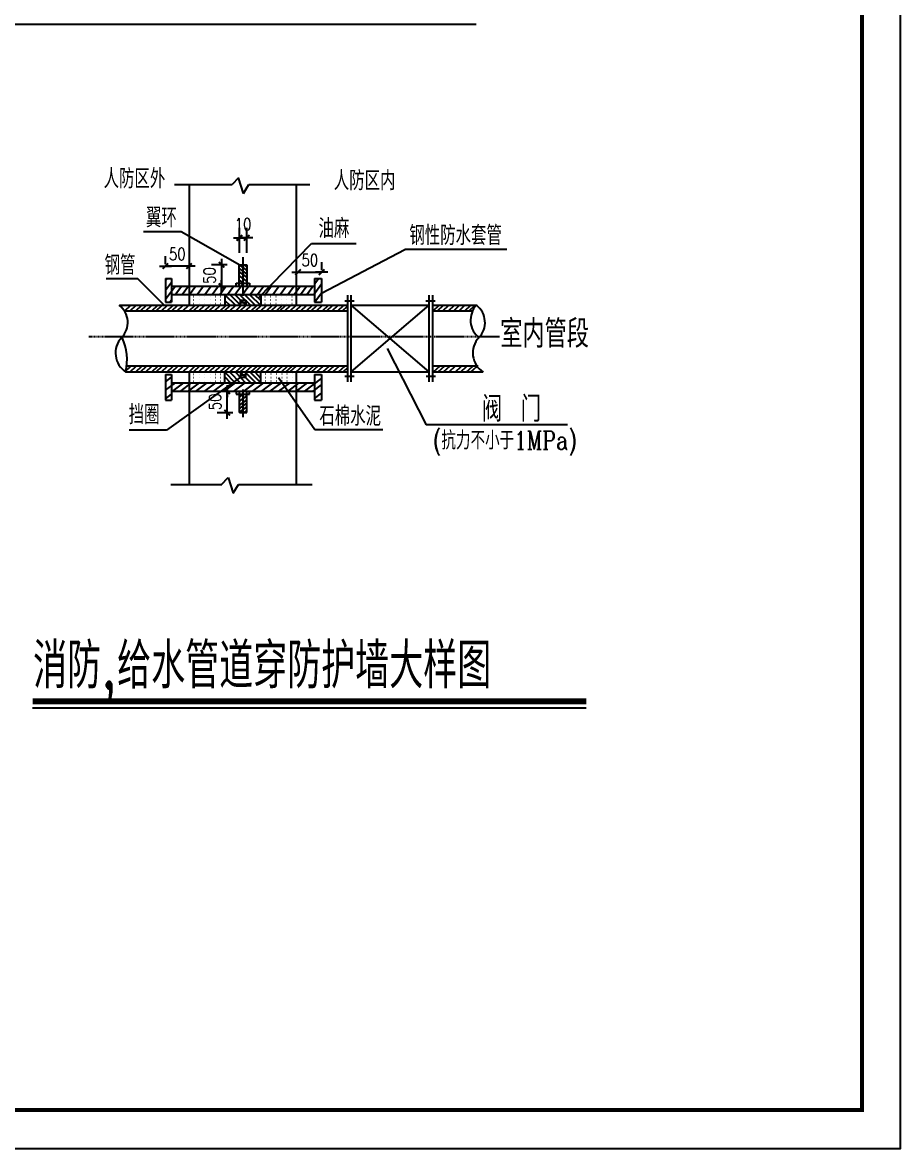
# Model space of a CAD drawing. Extents: x 1616582 to 1680868, y -138606 to -93201.
# Drawn here: x 1663443 to 1680868, y -138606 to -116265 of the extents above; entities that cross this region are included whole.
import ezdxf

# ---------------------------------------------------------------- set-up
doc = ezdxf.new("R2010")
doc.units = 0
doc.header["$LTSCALE"] = 35
doc.header["$MEASUREMENT"] = 0
doc.linetypes.add('HIDDENX2', pattern=[0.75, 0.5, -0.25])
doc.layers.get('0').update_dxf_attribs({"linetype": 'CONTINUOUS'})
doc.layers.get('DEFPOINTS').update_dxf_attribs({"linetype": 'CONTINUOUS'})
doc.layers.add('HZ', color=3, linetype='CONTINUOUS')
doc.layers.add('图框', color=135, linetype='CONTINUOUS')
doc.styles.add('DIM_FONT', font='SIMPLEX', dxfattribs={"width": 0.8})
doc.styles.add('HZTXT', font='txt', dxfattribs={"width": 0.8, "bigfont": 'HZTXT'})
doc.styles.add('HZTXT1', font='romant.shx', dxfattribs={"bigfont": 'HZTXT1.shx'})
doc.styles.add('STY53', font='COMPLEX', dxfattribs={"width": 0.6, "bigfont": 'HZTXT'})
doc.dimstyles.new('DIMA80', dxfattribs={"dimscale": 0.8, "dimtxt": 300, "dimasz": 1, "dimexe": 250, "dimexo": 300, "dimgap": 150, "dimtad": 1, "dimdec": 0, "dimzin": 0, "dimdsep": 46, "dimtxsty": 'DIM_FONT', "dimblk": '_DIMX', "dimcen": 0.09, "dimse1": 1, "dimclrt": 7, "dimadec": 0, "dimazin": 0, "dimtfac": 1, "dimtdec": 0, "dimtix": 1, "dimtmove": 2, "dimatfit": 3, "dimldrblk": '_DIMX', "dimfxl": 1, "dimtolj": 1, "dimtzin": 0, "dimarcsym": 0})
doc.dimstyles.new('DIMB80', dxfattribs={"dimscale": 0.8, "dimtxt": 300, "dimasz": 1, "dimexe": 250, "dimexo": 300, "dimgap": 150, "dimtad": 1, "dimdec": 0, "dimzin": 0, "dimdsep": 46, "dimtxsty": 'DIM_FONT', "dimblk": '_DIMX', "dimcen": 0.09, "dimse2": 1, "dimclrt": 7, "dimadec": 0, "dimazin": 0, "dimtfac": 1, "dimtdec": 0, "dimtix": 1, "dimtmove": 2, "dimatfit": 3, "dimldrblk": '_DIMX', "dimfxl": 1, "dimtolj": 1, "dimtzin": 0, "dimarcsym": 0})
doc.dimstyles.new('DIMN80', dxfattribs={"dimscale": 0.8, "dimtxt": 300, "dimasz": 1, "dimexe": 250, "dimexo": 300, "dimgap": 150, "dimtad": 1, "dimdec": 0, "dimzin": 0, "dimdsep": 46, "dimtxsty": 'DIM_FONT', "dimblk": '_DIMX', "dimcen": 0.09, "dimclrt": 7, "dimadec": 0, "dimazin": 0, "dimtfac": 1, "dimtdec": 0, "dimtix": 1, "dimtmove": 2, "dimatfit": 3, "dimldrblk": '_DIMX', "dimfxl": 1, "dimtolj": 1, "dimtzin": 0, "dimarcsym": 0})

# ---------------------------------------------------------------- blocks, each defined once
blk = doc.blocks.new('_DIMX')
blk.add_line((-150, 0), (150, 0))
at = {"const_width": 50}
blk.add_lwpolyline([(-70, -70), (70, 70)], dxfattribs=at)
blk = doc.blocks.new('*D22')
at = {"color": 0, "linetype": 'ByBlock', "ltscale": 8}
for p, q in [((1667505, -123577), (1667505, -123576)), ((1667505, -124006), (1667505, -123578)), ((1667617, -124006), (1667305, -124006)), ((1667505, -124006), (1667505, -124007))]:
    blk.add_line(p, q, dxfattribs=at)
at = {"layer": 'DEFPOINTS', "color": 0, "linetype": 'ByBlock', "ltscale": 8}
for p in [(1667505, -123578), (1667857, -123578), (1667857, -124006)]:
    blk.add_point(p, dxfattribs=at)
at = {"color": 0, "linetype": 'ByBlock', "ltscale": 8, "xscale": 0.8, "yscale": 0.8, "zscale": 0.8}
for p, rotation in [((1667505, -123578), 270), ((1667505, -124006), 90)]:
    blk.add_blockref('_DIMX', p, dxfattribs=dict(at, rotation=rotation))
at = {"color": 7, "linetype": 'ByBlock', "ltscale": 8, "insert": (1667265, -123792), "char_height": 240, "attachment_point": 5, "rotation": 90, "style": 'DIM_FONT'}
blk.add_mtext('\\A1;50', dxfattribs=at)
blk = doc.blocks.new('*D21')
at = {"color": 0, "linetype": 'ByBlock', "ltscale": 8}
for p, q in [((1667748, -120836), (1667748, -120338)), ((1667893, -120836), (1667892, -120337)), ((1667747, -120538), (1667746, -120538)), ((1667892, -120537), (1667748, -120538)), ((1667892, -120537), (1667748, -120538)), ((1667893, -120537), (1667894, -120537))]:
    blk.add_line(p, q, dxfattribs=at)
at = {"layer": 'DEFPOINTS', "color": 0, "linetype": 'ByBlock', "ltscale": 8}
for p in [(1667748, -120538), (1667748, -121076), (1667893, -121076)]:
    blk.add_point(p, dxfattribs=at)
at = {"color": 0, "linetype": 'ByBlock', "ltscale": 8, "xscale": 0.8, "yscale": 0.8, "zscale": 0.8}
for p, rotation in [((1667748, -120538), 0.03865189573287905), ((1667892, -120537), 180.0386518957329)]:
    blk.add_blockref('_DIMX', p, dxfattribs=dict(at, rotation=rotation))
at = {"color": 7, "linetype": 'ByBlock', "ltscale": 8, "insert": (1667820, -120268), "char_height": 240, "attachment_point": 5, "rotation": 0.0387, "style": 'DIM_FONT'}
blk.add_mtext('\\A1;10', dxfattribs=at)
blk = doc.blocks.new('*D20')
at = {"color": 0, "linetype": 'ByBlock', "ltscale": 8}
for p, q in [((1667506, -121071), (1667194, -121071)), ((1667394, -121070), (1667394, -121069)), ((1667394, -121071), (1667394, -121498)), ((1667394, -121499), (1667394, -121500))]:
    blk.add_line(p, q, dxfattribs=at)
at = {"layer": 'DEFPOINTS', "color": 0, "linetype": 'ByBlock', "ltscale": 8}
for p in [(1667746, -121071), (1667394, -121498), (1667746, -121498)]:
    blk.add_point(p, dxfattribs=at)
at = {"color": 0, "linetype": 'ByBlock', "ltscale": 8, "xscale": 0.8, "yscale": 0.8, "zscale": 0.8}
for p, rotation in [((1667394, -121071), 270), ((1667394, -121498), 90)]:
    blk.add_blockref('_DIMX', p, dxfattribs=dict(at, rotation=rotation))
at = {"color": 7, "linetype": 'ByBlock', "ltscale": 8, "insert": (1667154, -121284), "char_height": 240, "attachment_point": 5, "rotation": 90, "style": 'DIM_FONT'}
blk.add_mtext('\\A1;50', dxfattribs=at)
blk = doc.blocks.new('*D19')
at = {"color": 0, "linetype": 'ByBlock', "ltscale": 8}
for p, q in [((1666280, -121061), (1666280, -120898)), ((1666279, -121098), (1666278, -121098)), ((1666750, -121098), (1666280, -121098)), ((1666751, -121098), (1666751, -121098))]:
    blk.add_line(p, q, dxfattribs=at)
at = {"layer": 'DEFPOINTS', "color": 0, "linetype": 'ByBlock', "ltscale": 8}
for p in [(1666280, -121098), (1666280, -121301), (1666750, -121301)]:
    blk.add_point(p, dxfattribs=at)
at = {"color": 0, "linetype": 'ByBlock', "ltscale": 8, "xscale": 0.8, "yscale": 0.8, "zscale": 0.8}
blk.add_blockref('_DIMX', (1666280, -121098), dxfattribs=at)
at = {"color": 0, "linetype": 'ByBlock', "ltscale": 8, "xscale": 0.8, "yscale": 0.8, "zscale": 0.8, "rotation": 180}
blk.add_blockref('_DIMX', (1666750, -121098), dxfattribs=at)
at = {"color": 7, "linetype": 'ByBlock', "ltscale": 8, "insert": (1666515, -120858), "char_height": 240, "attachment_point": 5, "style": 'DIM_FONT'}
blk.add_mtext('\\A1;50', dxfattribs=at)
blk = doc.blocks.new('*D18')
at = {"color": 0, "linetype": 'ByBlock', "ltscale": 8}
for p, q in [((1669381, -121181), (1669381, -121018)), ((1668911, -121218), (1668910, -121218)), ((1668911, -121218), (1669381, -121218)), ((1669382, -121218), (1669383, -121218))]:
    blk.add_line(p, q, dxfattribs=at)
at = {"layer": 'DEFPOINTS', "color": 0, "linetype": 'ByBlock', "ltscale": 8}
for p in [(1669381, -121218), (1668911, -121421), (1669381, -121421)]:
    blk.add_point(p, dxfattribs=at)
at = {"color": 0, "linetype": 'ByBlock', "ltscale": 8, "xscale": 0.8, "yscale": 0.8, "zscale": 0.8}
blk.add_blockref('_DIMX', (1668911, -121218), dxfattribs=at)
at = {"color": 0, "linetype": 'ByBlock', "ltscale": 8, "xscale": 0.8, "yscale": 0.8, "zscale": 0.8, "rotation": 180}
blk.add_blockref('_DIMX', (1669381, -121218), dxfattribs=at)
at = {"color": 7, "linetype": 'ByBlock', "ltscale": 8, "insert": (1669146, -120978), "char_height": 240, "attachment_point": 5, "style": 'DIM_FONT'}
blk.add_mtext('\\A1;50', dxfattribs=at)

msp = doc.modelspace()

# ---------------------------------------------------------------- linework, layer by layer
for p, q in [((1666461, -119479.2), (1667605.5, -119479.2)), ((1666750.3, -119479.2), (1666750.3, -121874.6)), ((1667732.1, -119345.3), (1667603.6, -119481.3)), ((1667830.4, -119655.1), (1667732.1, -119345.3)), ((1667830.4, -119652), (1667936.3, -119478.3)), ((1667830.4, -119655.1), (1667936.3, -119481.3)), ((1667935.7, -119479.2), (1669143, -119479.2)), ((1668875.3, -119479.2), (1668875.3, -121874.6)), ((1667744.8, -121073.9), (1667892.6, -121186.1)), ((1667745.7, -121499), (1667745.7, -121074.3)), ((1667746.6, -121074.5), (1667893.2, -121074.5)), ((1667842, -121074.3), (1667893, -121108.3)), ((1667892.4, -121074.3), (1667892.4, -121499)), ((1667744.8, -121144.8), (1667892.6, -121257)), ((1667744.8, -121213.3), (1667892.6, -121325.5)), ((1667744.8, -121294), (1667892.6, -121406.2)), ((1666313.5, -121346.8), (1666280.7, -121390.3)), ((1666399.7, -121421.3), (1666280.7, -121579)), ((1666476.9, -121498.1), (1666280.7, -121758)), ((1666606.1, -121498.1), (1666481.7, -121662.8)), ((1666740.4, -121498.1), (1666614.5, -121664.8)), ((1666885.7, -121498.1), (1666759.8, -121664.8)), ((1667035.6, -121498.1), (1666909.7, -121664.8)), ((1667185.5, -121498.1), (1667059.6, -121664.8)), ((1667335.4, -121498.1), (1667209.5, -121664.8)), ((1667485.3, -121498.1), (1667359.5, -121664.8)), ((1667635.3, -121498.1), (1667509.4, -121664.8)), ((1667818.4, -121454), (1667659.3, -121664.8)), ((1667684.2, -121436.8), (1667950.5, -121436.8)), ((1667684.2, -121498.7), (1667684.2, -121436.8)), ((1667745.1, -121377.8), (1667826.7, -121437.3)), ((1667935.1, -121498.1), (1667809.2, -121664.8)), ((1667950.5, -121436.8), (1667950.5, -121498.7)), ((1668085, -121498.1), (1667959.1, -121664.8)), ((1668234.9, -121498.1), (1668109, -121664.8)), ((1668384.8, -121498.1), (1668258.9, -121664.8)), ((1668534.7, -121498.1), (1668408.8, -121664.8)), ((1668684.6, -121498.1), (1668558.7, -121664.8)), ((1668834.5, -121498.1), (1668708.6, -121664.8)), ((1668962.9, -121498.1), (1668837, -121664.8)), ((1669085.3, -121498.1), (1668959.4, -121664.8)), ((1669209.4, -121498.1), (1669083.5, -121664.8)), ((1669379.8, -121455.9), (1669222, -121664.8)), ((1669323.6, -121346.8), (1669241.2, -121455.9)), ((1666839.7, -121700.1), (1666843.8, -121700.1)), ((1666947.2, -121700.1), (1666951.3, -121700.1)), ((1667058.9, -121700.1), (1667063, -121700.1)), ((1667166.4, -121700.1), (1667170.5, -121700.1)), ((1667266.8, -121700.1), (1667270.9, -121700.1)), ((1667374.2, -121700.1), (1667378.3, -121700.1)), ((1667458.6, -121668.5), (1667669.4, -121875)), ((1667459.1, -121666), (1667459.1, -121876.6)), ((1667564, -121670.2), (1667774.8, -121876.7)), ((1667662.6, -121667.6), (1667873.4, -121874.2)), ((1667757, -121667.6), (1667967.8, -121874.2)), ((1667853, -121667.6), (1668063.8, -121874.2)), ((1667954.2, -121667.6), (1668165, -121874.2)), ((1668060.4, -121677.8), (1668161.6, -121769.6)), ((1668170.8, -121666), (1668170.8, -121876.6)), ((1668253.5, -121698.4), (1668257.6, -121698.4)), ((1668361, -121698.4), (1668365, -121698.4)), ((1668472.7, -121698.4), (1668476.7, -121698.4)), ((1668580.1, -121698.4), (1668584.2, -121698.4)), ((1668680.5, -121698.4), (1668684.6, -121698.4)), ((1668788, -121698.4), (1668792.1, -121698.4)), ((1669379.8, -121633.8), (1669243, -121815)), ((1665474.1, -121984.7), (1665592.2, -121875)), ((1665580.3, -121984.7), (1665698.5, -121875)), ((1665694.2, -121984.7), (1665812.4, -121875)), ((1665783.5, -121984.7), (1665901.6, -121875)), ((1665889.7, -121984.7), (1666007.9, -121875)), ((1666007.9, -121984.7), (1666126.1, -121875)), ((1666097.2, -121984.7), (1666215.3, -121875)), ((1666203.4, -121984.7), (1666321.6, -121875)), ((1666317.3, -121984.7), (1666435.5, -121875)), ((1666399.7, -121771.5), (1666366.8, -121815)), ((1666406.6, -121984.7), (1666524.7, -121875)), ((1666512.8, -121984.7), (1666631, -121875)), ((1666623.3, -121984.7), (1666741.5, -121875)), ((1666748.9, -121984.7), (1666867, -121875)), ((1666838.1, -121984.7), (1666956.3, -121875)), ((1666839.7, -121768.4), (1666843.8, -121768.4)), ((1666839.7, -121839.2), (1666843.8, -121839.2)), ((1666944.4, -121984.7), (1667062.5, -121875)), ((1666947.2, -121768.4), (1666951.3, -121768.4)), ((1666947.2, -121839.2), (1666951.3, -121839.2)), ((1667058.3, -121984.7), (1667176.4, -121875)), ((1667058.9, -121768.4), (1667063, -121768.4)), ((1667058.9, -121839.2), (1667063, -121839.2)), ((1667147.5, -121984.7), (1667265.7, -121875)), ((1667166.4, -121768.4), (1667170.5, -121768.4)), ((1667166.4, -121839.2), (1667170.5, -121839.2)), ((1667253.8, -121984.7), (1667371.9, -121875)), ((1667266.8, -121768.4), (1667270.9, -121768.4)), ((1667266.8, -121839.2), (1667270.9, -121839.2)), ((1667364.3, -121984.7), (1667482.4, -121875)), ((1667374.2, -121768.4), (1667378.3, -121768.4)), ((1667374.2, -121839.2), (1667378.3, -121839.2)), ((1667453.5, -121984.7), (1667571.7, -121875)), ((1667458.6, -121783.2), (1667559.8, -121875)), ((1667559.8, -121984.7), (1667677.9, -121875)), ((1667673.7, -121984.7), (1667791.8, -121875)), ((1667762.9, -121984.7), (1667881.1, -121875)), ((1667767.5, -121774.4), (1667872.1, -121774.4)), ((1667767.5, -121868.3), (1667767.5, -121774.4)), ((1667767.5, -121818), (1667872.1, -121818)), ((1667869.2, -121984.7), (1667987.3, -121875)), ((1667872.1, -121774.4), (1667872.1, -121868.3)), ((1667978.8, -121984.7), (1668097, -121875)), ((1668068.1, -121984.7), (1668186.2, -121875)), ((1668174.3, -121984.7), (1668292.5, -121875)), ((1668253.5, -121766.7), (1668257.6, -121766.7)), ((1668253.5, -121837.4), (1668257.6, -121837.4)), ((1668288.2, -121984.7), (1668406.4, -121875)), ((1668361, -121766.7), (1668365, -121766.7)), ((1668361, -121837.4), (1668365, -121837.4)), ((1668377.5, -121984.7), (1668495.6, -121875)), ((1668472.7, -121766.7), (1668476.7, -121766.7)), ((1668472.7, -121837.4), (1668476.7, -121837.4)), ((1668483.7, -121984.7), (1668601.9, -121875)), ((1668553.4, -121984.7), (1668671.6, -121875)), ((1668580.1, -121766.7), (1668584.2, -121766.7)), ((1668580.1, -121837.4), (1668584.2, -121837.4)), ((1668652.2, -121984.7), (1668770.3, -121875)), ((1668680.5, -121766.7), (1668684.6, -121766.7)), ((1668680.5, -121837.4), (1668684.6, -121837.4)), ((1668758.4, -121984.7), (1668876.6, -121875)), ((1668788, -121766.7), (1668792.1, -121766.7)), ((1668788, -121837.4), (1668792.1, -121837.4)), ((1668861.2, -121984.7), (1668979.3, -121875)), ((1668967.4, -121984.7), (1669085.6, -121875)), ((1669081.3, -121984.7), (1669199.5, -121875)), ((1669170.6, -121984.7), (1669288.7, -121875)), ((1669276.8, -121984.7), (1669395, -121875)), ((1669395, -121984.7), (1669513.2, -121875)), ((1669484.3, -121984.7), (1669602.4, -121875)), ((1669590.5, -121984.7), (1669708.7, -121875)), ((1669704.4, -121984.7), (1669822.6, -121875)), ((1669793.7, -121984.7), (1669892.5, -121892.9)), ((1671591.5, -121984.7), (1671709.6, -121875)), ((1671680.7, -121984.7), (1671798.9, -121875)), ((1671787, -121984.7), (1671905.1, -121875)), ((1671897.5, -121984.7), (1672015.6, -121875)), ((1672000.5, -121984.7), (1672118.7, -121875)), ((1672106.8, -121984.7), (1672224.9, -121875)), ((1672220.7, -121984.7), (1672338.8, -121875)), ((1672309.9, -121984.7), (1672428.1, -121875)), ((1665474.1, -123194.2), (1665592.2, -123084.6)), ((1665580.3, -123194.2), (1665698.5, -123084.6)), ((1665694.2, -123194.2), (1665812.4, -123084.6)), ((1665783.5, -123194.2), (1665901.6, -123084.6)), ((1665889.7, -123194.2), (1666007.9, -123084.6)), ((1666007.9, -123194.2), (1666126.1, -123084.6)), ((1666097.2, -123194.2), (1666215.3, -123084.6)), ((1666203.4, -123194.2), (1666321.6, -123084.6)), ((1666317.3, -123194.2), (1666435.5, -123084.6)), ((1666406.6, -123194.2), (1666524.7, -123084.6)), ((1666512.8, -123194.2), (1666631, -123084.6)), ((1666623.3, -123194.2), (1666741.5, -123084.6)), ((1666754.8, -123186.4), (1666872.9, -123076.7)), ((1666844, -123186.4), (1666962.2, -123076.7)), ((1666950.3, -123186.4), (1667068.4, -123076.7)), ((1667064.2, -123186.4), (1667182.3, -123076.7)), ((1667153.4, -123186.4), (1667271.6, -123076.7)), ((1667259.7, -123186.4), (1667377.8, -123076.7)), ((1667371.7, -123191.1), (1667489.9, -123081.5)), ((1667461, -123191.1), (1667579.1, -123081.5)), ((1667567.2, -123191.1), (1667685.4, -123081.5)), ((1667681.1, -123191.1), (1667799.3, -123081.5)), ((1667770.4, -123191.1), (1667888.5, -123081.5)), ((1667876.6, -123191.1), (1667994.8, -123081.5)), ((1667979.2, -123191.1), (1668097.4, -123081.5)), ((1668068.5, -123191.1), (1668186.6, -123081.5)), ((1668174.7, -123191.1), (1668292.9, -123081.5)), ((1668288.6, -123191.1), (1668406.8, -123081.5)), ((1668377.9, -123191.1), (1668496, -123081.5)), ((1668484.1, -123191.1), (1668602.3, -123081.5)), ((1668586.7, -123191.1), (1668704.9, -123081.5)), ((1668676, -123191.1), (1668794.1, -123081.5)), ((1668753.8, -123191.1), (1668871.9, -123081.5)), ((1668878.7, -123191.9), (1668996.8, -123082.2)), ((1668984.9, -123191.9), (1669103.1, -123082.2)), ((1669098.8, -123191.9), (1669217, -123082.2)), ((1669188.1, -123191.9), (1669306.2, -123082.2)), ((1669294.3, -123191.9), (1669412.5, -123082.2)), ((1669412.5, -123191.9), (1669530.7, -123082.2)), ((1669501.8, -123191.9), (1669619.9, -123082.2)), ((1669608, -123191.9), (1669726.2, -123082.2)), ((1669721.9, -123191.9), (1669840.1, -123082.2)), ((1671608.9, -123191.9), (1671727.1, -123082.2)), ((1671698.2, -123191.9), (1671816.3, -123082.2)), ((1671804.4, -123191.9), (1671922.6, -123082.2)), ((1671914.9, -123191.9), (1672033.1, -123082.2)), ((1672033.6, -123197), (1672151.8, -123087.3)), ((1672139.9, -123197), (1672258, -123087.3)), ((1672253.8, -123197), (1672371.9, -123087.3)), ((1672343, -123197), (1672461.2, -123087.3)), ((1666280.7, -123392.6), (1666399.7, -123302.7)), ((1666750.3, -123196.2), (1666750.3, -125429.2)), ((1666839.7, -123243), (1666843.8, -123243)), ((1666839.7, -123311.3), (1666843.8, -123311.3)), ((1666947.2, -123243), (1666951.3, -123243)), ((1666947.2, -123311.3), (1666951.3, -123311.3)), ((1667058.9, -123243), (1667063, -123243)), ((1667058.9, -123311.3), (1667063, -123311.3)), ((1667166.4, -123243), (1667170.5, -123243)), ((1667166.4, -123311.3), (1667170.5, -123311.3)), ((1667266.8, -123243), (1667270.9, -123243)), ((1667266.8, -123311.3), (1667270.9, -123311.3)), ((1667374.2, -123243), (1667378.3, -123243)), ((1667374.2, -123311.3), (1667378.3, -123311.3)), ((1667459.1, -123411.5), (1667459.1, -123200.9)), ((1667461.2, -123202.5), (1667665.2, -123410.8)), ((1667461.2, -123296.9), (1667569.1, -123410.8)), ((1667558.1, -123202.5), (1667762.1, -123410.8)), ((1667667.7, -123202.5), (1667871.7, -123410.8)), ((1667767.5, -123204.5), (1667767.5, -123298.4)), ((1667767.5, -123254.8), (1667872.1, -123254.8)), ((1667767.5, -123298.4), (1667872.1, -123298.4)), ((1667770.6, -123204.2), (1667974.6, -123412.5)), ((1667860.7, -123200), (1668064.7, -123408.2)), ((1667872.1, -123298.4), (1667872.1, -123204.5)), ((1667961.8, -123200), (1668165.8, -123408.2)), ((1668060.4, -123205.1), (1668168.4, -123319)), ((1668170.8, -123411.5), (1668170.8, -123200.9)), ((1668264.9, -123237.3), (1668269, -123237.3)), ((1668264.9, -123305.7), (1668269, -123305.7)), ((1668372.4, -123237.3), (1668376.4, -123237.3)), ((1668372.4, -123305.7), (1668376.4, -123305.7)), ((1668484.1, -123237.3), (1668488.1, -123237.3)), ((1668484.1, -123305.7), (1668488.1, -123305.7)), ((1668591.5, -123237.3), (1668595.6, -123237.3)), ((1668591.5, -123305.7), (1668595.6, -123305.7)), ((1668691.9, -123237.3), (1668696, -123237.3)), ((1668691.9, -123305.7), (1668696, -123305.7)), ((1668799.4, -123237.3), (1668803.5, -123237.3)), ((1668799.4, -123305.7), (1668803.5, -123305.7)), ((1668875.3, -123196.2), (1668875.3, -125429.2)), ((1669811.2, -123191.9), (1669892.5, -123116.4)), ((1666280.7, -123560.9), (1666477.8, -123412)), ((1666431.1, -123571.2), (1666641.9, -123412)), ((1666589.2, -123571.2), (1666800, -123412)), ((1666744.7, -123571.2), (1666955.5, -123412)), ((1666839.7, -123382.1), (1666843.8, -123382.1)), ((1666894.6, -123571.2), (1667105.4, -123412)), ((1666947.2, -123382.1), (1666951.3, -123382.1)), ((1667058.9, -123382.1), (1667063, -123382.1)), ((1667067.9, -123571.2), (1667278.7, -123412)), ((1667166.4, -123382.1), (1667170.5, -123382.1)), ((1667246, -123571.2), (1667456.7, -123412)), ((1667266.8, -123382.1), (1667270.9, -123382.1)), ((1667374.2, -123382.1), (1667378.3, -123382.1)), ((1667456.7, -123571.2), (1667667.5, -123412)), ((1667653.5, -123571.2), (1667864.3, -123412)), ((1667850.2, -123571.2), (1668061, -123412)), ((1668018.9, -123571.2), (1668229.7, -123412)), ((1668201.6, -123571.2), (1668412.4, -123412)), ((1668264.9, -123376.4), (1668269, -123376.4)), ((1668359.3, -123579.4), (1668581, -123412)), ((1668372.4, -123376.4), (1668376.4, -123376.4)), ((1668484.1, -123376.4), (1668488.1, -123376.4)), ((1668532.6, -123579.4), (1668754.3, -123412)), ((1668591.5, -123376.4), (1668595.6, -123376.4)), ((1668691.9, -123376.4), (1668696, -123376.4)), ((1668714, -123579.4), (1668932.1, -123414.7)), ((1668799.4, -123376.4), (1668803.5, -123376.4)), ((1668882.3, -123579.4), (1669100.4, -123414.7)), ((1669046.3, -123579.4), (1669379.8, -123327.7)), ((1669213.8, -123579.4), (1669379.8, -123454.1)), ((1666280.7, -123730.9), (1666399.7, -123641)), ((1667684.2, -123578.8), (1667684.2, -123640.7)), ((1667684.2, -123640.7), (1667950.5, -123640.7)), ((1667744.8, -123783.5), (1667892.6, -123671.3)), ((1667744.8, -123864.3), (1667892.6, -123752)), ((1667745.1, -123699.8), (1667826.7, -123640.3)), ((1667745.7, -123578.5), (1667745.7, -124003.2)), ((1667892.4, -124003.2), (1667892.4, -123578.5)), ((1667950.5, -123640.7), (1667950.5, -123578.8)), ((1669241.2, -123726.8), (1669379.8, -123622.2)), ((1667744.8, -123932.8), (1667892.6, -123820.5)), ((1667744.8, -124003.6), (1667892.6, -123891.4)), ((1667842, -124003.2), (1667893, -123969.2)), ((1667746.6, -124003), (1667893.2, -124003)), ((1667395.6, -125430.1), (1667524.1, -125294.1)), ((1667523.6, -125292.2), (1667621.9, -125602)), ((1666384, -125429.2), (1667396.5, -125429.2)), ((1667621.9, -125602), (1667727.8, -125428.2)), ((1667727.2, -125429.2), (1669194, -125429.2))]:
    msp.add_line(p, q)
at = {"color": 3}
for p, q in [((1666591.4, -120420.6), (1665842.2, -120420.6)), ((1667753.5, -121077.6), (1666591.4, -120420.6)), ((1668120.5, -121734.7), (1669175.5, -120649.8)), ((1669175.5, -120649.8), (1670062.3, -120649.8)), ((1673052.6, -120767.6), (1671031.9, -120767.6)), ((1667816.9, -120917.4), (1667817.4, -121689.6)), ((1665730.7, -121352.4), (1665105.2, -121352.4)), ((1666255, -121872.2), (1665730.7, -121352.4)), ((1667767.5, -123298.4), (1666303.9, -124355.7)), ((1668524.2, -123309.6), (1669246, -124342.9)), ((1667818.7, -123546.1), (1667819, -124098.4)), ((1666303.9, -124355.7), (1665558.1, -124355.7)), ((1669246, -124342.9), (1670592.1, -124342.9)), ((1674256.8, -124250.3), (1671451.5, -124250.3))]:
    msp.add_line(p, q, dxfattribs=at)
at = {"linetype": 'Continuous'}
for p, q in [((1669379.8, -121633.8), (1671031.9, -120767.6)), ((1670683.4, -122732.2), (1671451.5, -124250.3))]:
    msp.add_line(p, q, dxfattribs=at)
at = {"color": 2}
for p, q in [((1666280.7, -121346.8), (1666399.7, -121346.8)), ((1666280.7, -121346.8), (1666280.7, -121815)), ((1666399.7, -121346.8), (1666399.7, -121815)), ((1666399.7, -121498.1), (1669241.2, -121498.1)), ((1669241.2, -121346.8), (1669379.8, -121346.8)), ((1669241.2, -121346.8), (1669241.2, -121815)), ((1669379.8, -121346.8), (1669379.8, -121815)), ((1666399.7, -121662.8), (1669241.2, -121662.8)), ((1665374, -121874.6), (1669892.5, -121874.6)), ((1666280.7, -121815), (1666399.7, -121815)), ((1669241.2, -121815), (1669379.8, -121815)), ((1671579.8, -121874.6), (1672464.1, -121874.6)), ((1665473.4, -121988.3), (1669892.5, -121988.3)), ((1671579.8, -121988.3), (1672375.2, -121988.3)), ((1665500, -123075.6), (1669892.5, -123075.6)), ((1671579.8, -123075.6), (1672486.4, -123075.6)), ((1665490, -123196.2), (1669892.5, -123196.2)), ((1666280.7, -123248.1), (1666280.7, -123757.9)), ((1666280.7, -123248.1), (1666399.7, -123248.1)), ((1666399.7, -123248.1), (1666399.7, -123757.9)), ((1669241.2, -123248.1), (1669379.8, -123248.1)), ((1669241.2, -123248.1), (1669241.2, -123757.9)), ((1669379.8, -123248.1), (1669379.8, -123757.9)), ((1671579.8, -123196.2), (1672580.2, -123196.2)), ((1666399.7, -123414.7), (1669241.2, -123414.7)), ((1666280.7, -123757.9), (1666399.7, -123757.9)), ((1666399.7, -123579.4), (1669241.2, -123579.4)), ((1669241.2, -123757.9), (1669379.8, -123757.9))]:
    msp.add_line(p, q, dxfattribs=at)
at = {"color": 1, "linetype": 'Continuous'}
for p, q in [((1669892.5, -121674.2), (1669892.5, -123392.2)), ((1669961.2, -121674.2), (1669961.2, -123392.2)), ((1671504.2, -121674.2), (1671504.2, -123392.2)), ((1671579.8, -121674.2), (1671579.8, -123392.2)), ((1669838.4, -121783.9), (1670023.7, -121783.9)), ((1671506.3, -121873.1), (1669961.2, -123196.2)), ((1669961.2, -121874.6), (1671506.3, -123197)), ((1671444.5, -121783.9), (1671629.8, -121783.9)), ((1669838.4, -123279.3), (1670023.7, -123279.3)), ((1671451.4, -123279.3), (1671636.7, -123279.3))]:
    msp.add_line(p, q, dxfattribs=at)
at = {"color": 2, "linetype": 'Continuous'}
for p, q in [((1669961.2, -121874.6), (1671504.2, -121874.9)), ((1669961.2, -123196.2), (1671504.2, -123195.2))]:
    msp.add_line(p, q, dxfattribs=at)
at = {"color": 3, "linetype": 'HIDDENX2'}
msp.add_line((1664758.8, -122493.5), (1672907, -122493.5), dxfattribs=at)
for centre, radius, start, end in [((1665099.1, -122218), 433, 316.30586, 52.37651), ((1672780.1, -122172.2), 444.7, 137.83685, 231.69683), ((1672189.2, -122218), 433, 316.30586, 52.37651), ((1665735.4, -122823.6), 446.2, 136.86702, 237.39253), ((1664541, -122945.4), 978.7, 345.25178, 25.9544), ((1672825.5, -122823.6), 446.2, 136.86702, 237.39253)]:
    msp.add_arc(centre, radius, start, end)
at = {"layer": 'HZ'}
for points in [[(1655864.4, -116299.6), (1672449.6, -116299.6)], [(1663643.6, -129863.4), (1674632.2, -129863.4)]]:
    msp.add_lwpolyline(points, dxfattribs=at)
at = {"layer": 'HZ', "const_width": 120}
msp.add_lwpolyline([(1663643.6, -129733.3), (1674632.2, -129733.3)], dxfattribs=at)
at = {"layer": '图框', "ltscale": 6}
msp.add_lwpolyline([(1616581.8, -138606.2), (1680867.8, -138606.2), (1680867.8, -93200.8), (1616581.8, -93200.8)], close=True, dxfattribs=at)
at = {"layer": '图框', "ltscale": 6, "const_width": 76.4}
msp.add_lwpolyline([(1618492.8, -137841.8), (1680103.4, -137841.8), (1680103.4, -93965.2), (1618492.8, -93965.2)], close=True, dxfattribs=at)

# ---------------------------------------------------------------- texts
at = {"color": 3, "width": 0.8}
for s, height, style, p in [('人防区外', 382.5, 'HZTXT', (1665053.2, -119554)), ('人防区内', 382.5, 'HZTXT', (1669621, -119591.9)), ('翼环', 382.5, 'HZTXT', (1665893.8, -120328.1)), ('油麻', 382.5, 'HZTXT', (1669317.4, -120542.9)), ('钢性防水套管', 382.5, 'HZTXT', (1671120.1, -120680.3)), ('钢管', 382.5, 'HZTXT', (1665072.6, -121269.5)), ('室内管段', 550.8, 'HZTXT', (1672924, -122717)), ('阀 门', 510, 'HZTXT', (1672556.9, -124187.1)), ('挡圈', 382.5, 'HZTXT', (1665550.9, -124237.6)), ('石棉水泥', 382.5, 'HZTXT', (1669334.3, -124265.9)), ('(抗力不小于1MPa)', 361.25, 'STY53', (1671583.1, -124735.9))]:
    msp.add_text(s, height=height, dxfattribs=dict(at, style=style)).set_placement(p)
at = {"layer": 'HZ', "style": 'HZTXT1', "width": 0.75}
msp.add_text('消防,给水管道穿防护墙大样图', height=900, dxfattribs=at).set_placement((1663653.3, -129476.2))

# ---------------------------------------------------------------- dimensions: what is measured, and where the dimension line sits
at = {"color": 3, "linetype": 'Continuous'}
dim = msp.add_linear_dim(base=(1667748, -120537.5), p1=(1667892.8, -121076.4), p2=(1667748.3, -121076.5), angle=180.03865, text='10', dimstyle='DIMN80', dxfattribs=at)
dim.commit()
dim.dimension.update_dxf_attribs({"geometry": '*D21', "text_midpoint": (1667820.1, -120268.1), "dimtype": 129})
for p1, p2, distance, picture, middle in [((1666749.9, -121301.2), (1666279.8, -121301.2), -203.1, '*D19', (1666514.8, -120858.1)), ((1668911.4, -121421.1), (1669381.5, -121421.1), 203.2, '*D18', (1669146.4, -120977.9))]:
    dim = msp.add_aligned_dim(p1=p1, p2=p2, distance=distance, text='50', dimstyle='DIMA80')
    dim.commit()
    dim.dimension.update_dxf_attribs({"geometry": picture, "text_midpoint": middle})
for p1, p2, distance, picture, middle in [((1667746.3, -121070.5), (1667746.3, -121498.1), -351.9, '*D20', (1667154.4, -121284.3)), ((1667856.8, -124005.6), (1667856.8, -123578), 351.9, '*D22', (1667264.9, -123791.8))]:
    dim = msp.add_aligned_dim(p1=p1, p2=p2, distance=distance, text='50', dimstyle='DIMB80', dxfattribs=at)
    dim.commit()
    dim.dimension.update_dxf_attribs({"geometry": picture, "text_midpoint": middle})

doc.saveas('drawing.dxf')
